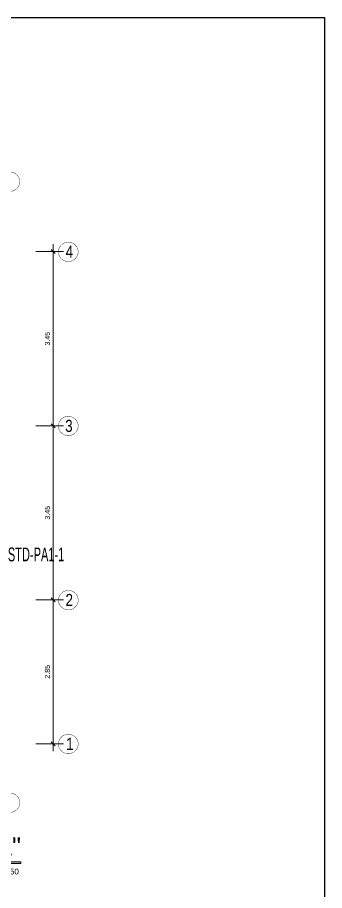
# Model space of a CAD drawing. Header units: millimetres. Extents: x 3354 to 3637, y 1117 to 1358.
# Drawn here: x 3403.4 to 3409.5, y 1227.28 to 1244.58 of the extents above; entities that cross this region are included whole.
import ezdxf

# ---------------------------------------------------------------- set-up
doc = ezdxf.new("R2010")
doc.units = ezdxf.units.MM
for name, color, linetype, lineweight in [('CASCO', 252, 'Continuous', 9), ('COTAS', 7, 'Continuous', 9), ('muros', 7, 'Continuous', 5), ('TABLERO', 122, 'Continuous', 25)]:
    doc.layers.add(name, color=color, linetype=linetype, lineweight=lineweight)
doc.styles.add('1', font='arial.ttf')
doc.styles.add('2-SIETE', font='ARIALN.TTF', dxfattribs={"height": 0.07})
doc.styles.get("Standard").update_dxf_attribs({"font": 'arial.ttf'})
doc.styles.add('style1', font='arial.ttf')
doc.styles.add('style2', font='arial.ttf')
doc.dimstyles.new('Esc  1  50', dxfattribs={"dimtxt": 0.1, "dimasz": 0.08, "dimexe": 0.2, "dimexo": 0.15, "dimgap": 0.065, "dimtad": 1, "dimzin": 4, "dimdsep": 46, "dimtxsty": 'Standard', "dimblk": 'OBLIQUE', "dimcen": 0.12, "dimdle": 0.15, "dimadec": 0, "dimazin": 0, "dimtfac": 1, "dimtix": 1, "dimtmove": 0, "dimatfit": 3, "dimldrblk": 'OBLIQUE', "dimfxl": 1, "dimarcsym": 0})

# ---------------------------------------------------------------- blocks, each defined once
blk = doc.blocks.new('_Oblique')
at = {"color": 0, "linetype": 'ByBlock', "lineweight": -2}
blk.add_line((-0.5, -0.5), (0.5, 0.5), dxfattribs=at)
blk = doc.blocks.new('*D294')
at = {"layer": 'CASCO', "color": 0, "lineweight": -2, "transparency": 16777216}
for p, q in [((3381.498, 1271.967), (3381.498, 1268.217)), ((3381.152, 1271.817), (3381.698, 1271.817)), ((3381.152, 1268.367), (3381.698, 1268.367))]:
    blk.add_line(p, q, dxfattribs=at)
at = {"layer": 'Defpoints', "color": 0, "transparency": 16777216}
for p in [(3381.002, 1271.817), (3381.002, 1268.367), (3381.498, 1268.367)]:
    blk.add_point(p, dxfattribs=at)
at = {"layer": 'CASCO', "color": 0, "lineweight": -2, "transparency": 16777216, "xscale": 0.08, "yscale": 0.08, "zscale": 0.08}
for p, rotation in [((3381.498, 1271.817), 90), ((3381.498, 1268.367), 270)]:
    blk.add_blockref('_Oblique', p, dxfattribs=dict(at, rotation=rotation))
at = {"layer": 'CASCO', "color": 0, "transparency": 16777216, "insert": (3381.382, 1270.092), "char_height": 0.1, "attachment_point": 5, "rotation": 90}
blk.add_mtext('3.45', dxfattribs=at)
blk = doc.blocks.new('*D295')
at = {"layer": 'CASCO', "color": 0, "lineweight": -2, "transparency": 16777216}
for p, q in [((3381.498, 1268.517), (3381.498, 1264.767)), ((3381.152, 1268.367), (3381.698, 1268.367)), ((3381.152, 1264.917), (3381.698, 1264.917))]:
    blk.add_line(p, q, dxfattribs=at)
at = {"layer": 'Defpoints', "color": 0, "transparency": 16777216}
for p in [(3381.002, 1268.367), (3381.002, 1264.917), (3381.498, 1264.917)]:
    blk.add_point(p, dxfattribs=at)
at = {"layer": 'CASCO', "color": 0, "lineweight": -2, "transparency": 16777216, "xscale": 0.08, "yscale": 0.08, "zscale": 0.08}
for p, rotation in [((3381.498, 1268.367), 90), ((3381.498, 1264.917), 270)]:
    blk.add_blockref('_Oblique', p, dxfattribs=dict(at, rotation=rotation))
at = {"layer": 'CASCO', "color": 0, "transparency": 16777216, "insert": (3381.382, 1266.642), "char_height": 0.1, "attachment_point": 5, "rotation": 90}
blk.add_mtext('3.45', dxfattribs=at)
blk = doc.blocks.new('*D296')
at = {"layer": 'CASCO', "color": 0, "lineweight": -2, "transparency": 16777216}
for p, q in [((3381.498, 1265.067), (3381.498, 1261.917)), ((3381.152, 1264.917), (3381.698, 1264.917)), ((3381.152, 1262.067), (3381.698, 1262.067))]:
    blk.add_line(p, q, dxfattribs=at)
at = {"layer": 'Defpoints', "color": 0, "transparency": 16777216}
for p in [(3381.002, 1264.917), (3381.002, 1262.067), (3381.498, 1262.067)]:
    blk.add_point(p, dxfattribs=at)
at = {"layer": 'CASCO', "color": 0, "lineweight": -2, "transparency": 16777216, "xscale": 0.08, "yscale": 0.08, "zscale": 0.08}
for p, rotation in [((3381.498, 1264.917), 90), ((3381.498, 1262.067), 270)]:
    blk.add_blockref('_Oblique', p, dxfattribs=dict(at, rotation=rotation))
at = {"layer": 'CASCO', "color": 0, "transparency": 16777216, "insert": (3381.382, 1263.492), "char_height": 0.1, "attachment_point": 5, "rotation": 90}
blk.add_mtext('2.85', dxfattribs=at)
blk = doc.blocks.new('1PIDS')
at = {"layer": 'CASCO', "ltscale": 2, "const_width": 0.0076}
for points in [[(3380.833, 1273.207, 0.951688), (3380.439, 1273.207, 1)], [(3381.598, 1271.817, -0.951688), (3381.992, 1271.817, -1)], [(3381.598, 1268.367, -0.951688), (3381.992, 1268.367, -1)], [(3381.599, 1264.917, -0.951688), (3381.993, 1264.917, -1)], [(3381.598, 1262.067, -0.951688), (3381.992, 1262.067, -1)], [(3380.833, 1260.895, -0.951688), (3380.439, 1260.895, -1)]]:
    blk.add_lwpolyline(points, format="xyb", close=True, dxfattribs=at)
at = {"layer": 'CASCO', "style": 'style1', "width": 0.8}
for s, p in [('4', (3381.742, 1271.695)), ('3', (3381.733, 1268.245)), ('2', (3381.74, 1264.795)), ('1', (3381.752, 1261.945))]:
    blk.add_text(s, height=0.24, dxfattribs=at).set_placement(p)
at = {"layer": 'CASCO'}
for base, p1, p2, picture, middle in [((3381.498, 1268.367), (3381.002, 1271.817), (3381.002, 1268.367), '*D294', (3381.382, 1270.092)), ((3381.498, 1264.917), (3381.002, 1268.367), (3381.002, 1264.917), '*D295', (3381.382, 1266.642)), ((3381.498, 1262.067), (3381.002, 1264.917), (3381.002, 1262.067), '*D296', (3381.382, 1263.492))]:
    dim = blk.add_linear_dim(base=base, p1=p1, p2=p2, angle=90, dimstyle='Esc  1  50', dxfattribs=at)
    dim.commit()
    dim.dimension.update_dxf_attribs({"geometry": picture, "text_midpoint": middle})

msp = doc.modelspace()

# ---------------------------------------------------------------- hatches: boundary and pattern name
at = {"layer": 'muros', "ltscale": 2}
msp.add_hatch(color=7, dxfattribs=at).paths.add_polyline_path([(3403.475, 1227.818), (3403.475, 1227.853), (3396.061, 1227.853), (3396.061, 1227.818)])

# ---------------------------------------------------------------- linework, layer by layer
at = {"ltscale": 2}
msp.add_lwpolyline([(3363.18, 1244.578), (3409.498, 1244.578), (3409.498, 1208.439), (3363.18, 1208.439)], close=True, dxfattribs=at)
at = {"layer": 'COTAS'}
msp.add_lwpolyline([(3403.475, 1227.853), (3396.061, 1227.853), (3396.061, 1227.818), (3403.475, 1227.818)], close=True, dxfattribs=at)

# ---------------------------------------------------------------- block references
at = {"layer": 'CASCO'}
msp.add_blockref('1PIDS', (22.618, -31.877), dxfattribs=at)

# ---------------------------------------------------------------- texts
at = {"layer": 'COTAS'}
for s, height, style, p in [('PRIMER NIVEL - PABELLON "A"', 0.35785, '1', (3396.037, 1227.979)), ('ESC 1/50', 0.1155, 'style2', (3402.743, 1227.601))]:
    msp.add_text(s, height=height, dxfattribs=dict(at, style=style)).set_placement(p)
at = {"layer": 'TABLERO', "style": '2-SIETE', "width": 0.7}
msp.add_text('STD-PA1-1', height=0.2733, rotation=0.0173, dxfattribs=at).set_placement((3403.214, 1233.804, 0.112))

doc.saveas('drawing.dxf')
